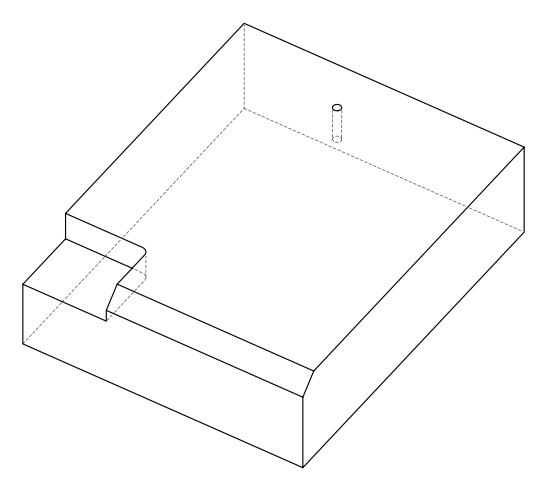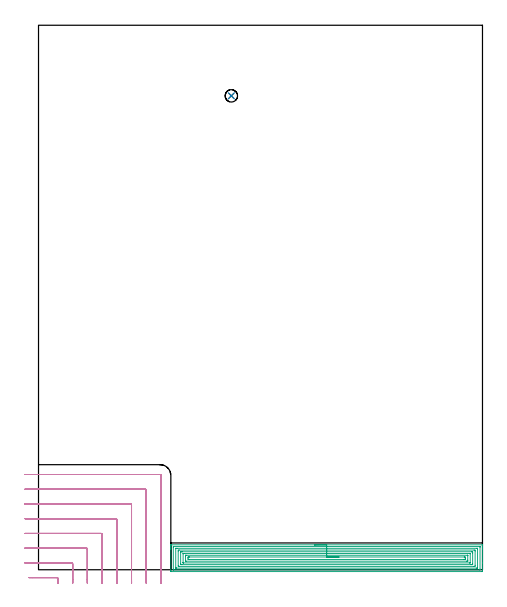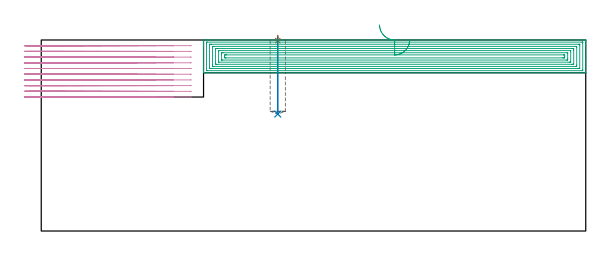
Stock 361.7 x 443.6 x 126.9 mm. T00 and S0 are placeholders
(PLAN: 4 operations, 3 tool changes, 37.3 min)
(1 SPOT_DRILL | STEP1POCKET | NXT0321_9005460120000 | 0.03 min | 1 mm3)
(2 DRILL_BLIND_HOLE_INTO_CENTER | STEP1POCKET | NXT0301_072 | 0.21 min | 3821 mm3)
(3 AREA_MILL | FG_CHAMFER_SURFACE | UGT0205_001 | 16.61 min | 62246 mm3)
(4 MILL_CORNER_NOTCH_RECTANGULAR | CORNER_NOTCH_RECTANGULAR | NXT0201_012 | Follow Part, ap 4, ae 75% | 20.48 min | 347205 mm3)
(TOOL NXT0321_9005460120000 | NC Spot Drill, 142deg, 12mm, Carbide, Uncoated | D12 PA142 FL30 Z2)
(TOOL NXT0301_072 | Carbide Drill 10.1mm [860.1-1010-051A1-MM 2214] | D10.1 PA140 FL71 Z2)
(TOOL UGT0205_001 | Chamfer Mill 20 x 3 x 45 deg. | D20 FL50 Z2)
(TOOL NXT0201_012 | ENDMILL 16mm [2P460-1600-NA 1630] | D16 FL38 Z6)
(OP 1 SPOT_DRILL)
G17 G21 G94 G90
T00 M6
G54
G17 G0 G90 X157.1 Y386.1 S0 M3
G43 Z136.9 H0
G94 G81 G98 Z126.465 F250. R129.9
G80
M5
M2
(OP 2 DRILL_BLIND_HOLE_INTO_CENTER)
G17 G21 G94 G90
T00 M6
G54
G17 G0 G90 X157.1 Y386.1 S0 M3
G43 Z136.9 H1
G94 G81 G98 Z77.7 F250. R128.9
G80
M5
M2
(OP 3 AREA_MILL)
G17 G21 G94 G90
T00 M6
G54
G17 G0 G90 X224.75 Y20.3 S1061 M3
G43 Z136.9 H0
G94 G1 X224.788 Z136.028 F250.
X224.902 Z135.163
X225.091 Z134.312
X225.353 Z133.48
X225.687 Z132.674
X226.09 Z131.9
X226.559 Z131.164
X227.09 Z130.472
X227.679 Z129.829
X228.322 Z129.239
X229.014 Z128.708
X229.75 Z128.24
X230.524 Z127.837
X231.33 Z127.503
X232.162 Z127.241
X233.014 Z127.052
X233.878 Z126.938
X234.75 Z126.9
X361.535
X361.69 Y20.297 Z126.888
X361.693 Y20.238 Z126.829
X361.7 Y19.841 Z126.44
Y19.443 Z126.042
Y18.784 Z125.379
Y17.56 Z124.157
Y16.996 Z123.591
Y5.519 Z112.117
Y-0.877 Z105.72
X361.698 Y-1.161 Z105.436
X361.69 Y-1.492 Z105.106
X361.36 Y-1.499 Z105.099
X108.411 Z105.101
X107.807 Y-1.492 Z105.106
X107.804 Y-1.485 Z105.112
X107.801 Y-0.877 Z105.72
X107.8 Y-0.266 Z106.332
Y16.385 Z122.98
Y16.996 Z123.591
Y17.56 Z124.157
Y17.89 Z124.486
Y18.454 Z125.05
Y18.784 Z125.379
Y19.443 Z126.042
Y19.841 Z126.44
X107.807 Y20.238 Z126.829
X107.81 Y20.305 Z126.895
X107.961 Y20.3 Z126.9
X234.75
Y18.886 Z125.486
X359.303 Y18.885 Z125.485
X359.405 Y18.884 Z125.484
X359.608 Y18.879 Z125.479
X359.691 Y18.869 Z125.469
X359.695 Y18.84 Z125.44
X359.698 Y18.784 Z125.384
X359.7 Y18.387 Z124.987
X359.699 Y0.513 Z107.113
X359.693 Y0.016 Z106.616
X359.69 Y-0.076 Z106.524
X359.507 Y-0.083 Z106.517
X359.405 Y-0.085 Z106.515
X110.197 Y-0.086 Z106.514
X110.095 Y-0.084 Z106.516
X109.892 Y-0.079 Z106.521
X109.809 Y-0.069 Z106.531
X109.805 Y-0.04 Z106.56
X109.802 Y0.016 Z106.616
X109.8 Y0.413 Z107.013
X109.801 Y18.287 Z124.887
X109.807 Y18.784 Z125.384
X109.81 Y18.876 Z125.476
X109.993 Y18.883 Z125.483
X110.095 Y18.885 Z125.485
X234.75 Y18.886 Z125.486
Y17.471 Z124.071
X357.043
X357.518 Y17.467 Z124.067
X357.673 Y17.465 Z124.065
X357.69 Y17.459 Z124.059
X357.695 Y17.398 Z123.998
X357.698 Y17.301 Z123.901
X357.7 Y17.179 Z123.779
Y16.996 Z123.596
X357.699 Y1.622 Z108.222
X357.692 Y1.439 Z108.039
X357.686 Y1.335 Z107.935
X357.636 Y1.333 Z107.933
X357.518 Y1.33 Z107.93
X357.099 Y1.329 Z107.929
X356.625 Y1.328 Z107.928
X112.457 Y1.329 Z107.929
X111.982 Y1.333 Z107.933
X111.827 Y1.335 Z107.935
X111.81 Y1.341 Z107.941
X111.805 Y1.402 Z108.002
X111.802 Y1.499 Z108.099
X111.8 Y1.986 Z108.586
X111.801 Y17.178 Z123.778
X111.808 Y17.361 Z123.961
X111.814 Y17.465 Z124.065
X111.864 Y17.467 Z124.067
X111.982 Y17.47 Z124.07
X112.401 Y17.471 Z124.071
X112.875
X234.75
Y16.057 Z122.657
X354.884
X355.678 Y16.05 Z122.65
X355.7 Y15.241 Z121.841
Y3.591 Z110.191
X355.68 Y2.75 Z109.35
X354.839 Y2.743 Z109.343
X114.616
X113.822 Y2.75 Z109.35
X113.8 Y3.559 Z110.159
Y15.209 Z121.809
X113.821 Y16.05 Z122.65
X114.661 Y16.057 Z122.657
X234.75
Y14.643 Z121.243
X352.726
X353.053 Y14.642 Z121.242
X353.623 Y14.638 Z121.238
X353.674 Y14.636 Z121.236
X353.69 Y14.622 Z121.222
X353.696 Y14.565 Z121.165
X353.698 Y14.315 Z120.915
X353.7 Y13.668 Z120.268
X353.699 Y4.732 Z111.332
X353.696 Y4.485 Z111.085
X353.69 Y4.168 Z110.768
X353.376 Y4.162 Z110.762
X353.053 Y4.159 Z110.759
X352.488 Y4.157 Z110.757
X352.16
X116.774
X116.447 Y4.158 Z110.758
X115.877 Y4.161 Z110.761
X115.826 Y4.164 Z110.764
X115.81 Y4.178 Z110.778
X115.804 Y4.235 Z110.835
X115.801 Y4.485 Z111.085
X115.8 Y5.132 Z111.732
X115.801 Y14.068 Z120.668
X115.804 Y14.315 Z120.915
X115.81 Y14.632 Z121.232
X116.124 Y14.638 Z121.238
X116.447 Y14.641 Z121.241
X117.012 Y14.643 Z121.243
X117.34
X234.75
Y13.229 Z119.829
X351.46
X351.631 Y13.227 Z119.827
X351.673 Y13.224 Z119.824
X351.687 Y13.222 Z119.822
X351.691 Y13.212 Z119.812
X351.695 Y13.173 Z119.773
X351.699 Y12.989 Z119.589
Y5.841 Z112.441
X351.695 Y5.695 Z112.295
X351.69 Y5.586 Z112.186
X351.617 Y5.578 Z112.178
X351.268 Y5.573 Z112.173
X351.074 Y5.572 Z112.172
X118.04 Y5.571 Z112.171
X117.869 Y5.573 Z112.173
X117.827 Y5.575 Z112.175
X117.813 Y5.578 Z112.178
X117.809 Y5.587 Z112.187
X117.805 Y5.627 Z112.227
X117.801 Y5.811 Z112.411
Y12.959 Z119.559
X117.805 Y13.105 Z119.705
X117.81 Y13.214 Z119.814
X117.883 Y13.222 Z119.822
X118.232 Y13.226 Z119.826
X118.426 Y13.228 Z119.828
X234.75 Y13.229 Z119.829
Y11.815 Z118.415
X349.302 Y11.814 Z118.414
X349.482 Y11.812 Z118.412
X349.66 Y11.808 Z118.408
X349.691 Y11.799 Z118.399
X349.695 Y11.765 Z118.365
X349.698 Y11.707 Z118.307
X349.7 Y11.634 Z118.234
Y11.416 Z118.016
Y7.841 Z114.441
X349.698 Y7.166 Z113.766
X349.695 Y7.057 Z113.657
X349.69 Y7.004 Z113.604
X349.681 Y6.992 Z113.592
X349.658 Y6.989 Z113.589
X349.482 Y6.987 Z113.587
X348.769 Y6.985 Z113.585
X120.198 Y6.986 Z113.586
X120.018 Y6.988 Z113.588
X119.84 Y6.992 Z113.592
X119.809 Y7.001 Z113.601
X119.805 Y7.035 Z113.635
X119.802 Y7.093 Z113.693
X119.8 Y7.166 Z113.766
Y7.384 Z113.984
Y10.959 Z117.559
X119.802 Y11.634 Z118.234
X119.805 Y11.743 Z118.343
X119.81 Y11.796 Z118.396
X119.819 Y11.808 Z118.408
X119.842 Y11.811 Z118.411
X120.018 Y11.813 Z118.413
X120.731 Y11.815 Z118.415
X234.75
Y10.4 Z117.
X346.803
X347.145 Y10.399 Z116.999
X347.696 Y10.393 Z116.993
X347.7 Y9.847 Z116.447
Y8.953 Z115.553
X347.696 Y8.407 Z115.007
X347.354 Y8.402 Z115.002
X346.803 Y8.4 Z115.
X346.464
X122.697
X122.355 Y8.401 Z115.001
X121.804 Y8.407 Z115.007
X121.8 Y8.957 Z115.557
Y9.847 Z116.447
X121.804 Y10.393 Z116.993
X122.146 Y10.398 Z116.998
X122.697 Y10.4 Z117.
X123.037
X234.75
X235.622 Z117.038
X236.487 Z117.152
X237.338 Z117.341
X238.17 Z117.603
X238.976 Z117.937
X239.75 Z118.34
X240.486 Z118.809
X241.178 Z119.34
X241.821 Z119.929
X242.41 Z120.573
X242.942 Z121.265
X243.41 Z122.
X243.813 Z122.774
X244.147 Z123.58
X244.409 Z124.412
X244.598 Z125.264
X244.712 Z126.129
X244.75 Z127.
G0 Z136.9
M5
M2
(OP 4 MILL_CORNER_NOTCH_RECTANGULAR)
G17 G21 G94 G90
T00 M6
G54
G17 G0 G90 X15.809 Y-11. S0 M3
G43 Z136.9 H1
Z123.11
G94 G1 X15.8 Y-8. F250.
Y-7.746 F500.
Y-7.194
G3 X15.006 Y-6.4 R0.8
G1 X-4.8
X-7.8 F250.
G0 Z136.9
X27.811 Y-11.
Z123.11
G1 X27.8 Y-8.
Y-7.746 F500.
Y4.806
G3 X27.006 Y5.6 R0.8
G1 X-8.
X-11. F250.
G0 Z136.9
X39.813 Y-11.
Z123.11
G1 X39.801 Y-8.
X39.8 Y-7.746 F500.
Y16.806
G3 X39.006 Y17.6 R0.8
G1 X-8.
X-11. F250.
G0 Z136.9
X51.817 Y-11.
Z123.11
G1 X51.801 Y-8.
X51.8 Y-7.746 F500.
Y28.805
G3 X51.005 Y29.6 R0.8
G1 X-8.
X-11. F250.
G0 Z136.9
X63.822 Y-11.
Z123.11
G1 X63.801 Y-8.
X63.8 Y-7.746 F500.
Y40.805
G3 X63.005 Y41.6 R0.8
G1 X-8.
X-11. F250.
G0 Z136.9
X75.833 Y-11.
Z123.11
G1 X75.801 Y-8.
G2 X75.8 Y-7.746 R24. F500.
G1 Y52.805
G3 X75.005 Y53.6 R0.8
G1 X-8.
X-11. F250.
G0 Z136.9
X87.866 Y-10.999
Z123.11
G1 X87.803 Y-8.
G2 X87.8 Y-7.746 R12. F500.
G1 Y64.805
G3 X87.005 Y65.6 R0.8
G1 X-8.
X-11. F250.
G0 Z136.9
X99.8 Y-10.746
Z123.11
G1 Y-7.746
Y76.804 F500.
G3 X99.004 Y77.6 R0.8
G1 X-8.
X-11. F250.
G0 Z136.9
X15.809 Y-11.
Z119.32
G1 X15.8 Y-8.
Y-7.746 F500.
Y-7.194
G3 X15.006 Y-6.4 R0.8
G1 X-4.8
X-7.8 F250.
G0 Z136.9
X27.811 Y-11.
Z119.32
G1 X27.8 Y-8.
Y-7.746 F500.
Y4.806
G3 X27.006 Y5.6 R0.8
G1 X-8.
X-11. F250.
G0 Z136.9
X39.813 Y-11.
Z119.32
G1 X39.801 Y-8.
X39.8 Y-7.746 F500.
Y16.806
G3 X39.006 Y17.6 R0.8
G1 X-8.
X-11. F250.
G0 Z136.9
X51.817 Y-11.
Z119.32
G1 X51.801 Y-8.
X51.8 Y-7.746 F500.
Y28.805
G3 X51.005 Y29.6 R0.8
G1 X-8.
X-11. F250.
G0 Z136.9
X63.822 Y-11.
Z119.32
G1 X63.801 Y-8.
X63.8 Y-7.746 F500.
Y40.805
G3 X63.005 Y41.6 R0.8
G1 X-8.
X-11. F250.
G0 Z136.9
X75.833 Y-11.
Z119.32
G1 X75.801 Y-8.
G2 X75.8 Y-7.746 R24. F500.
G1 Y52.805
G3 X75.005 Y53.6 R0.8
G1 X-8.
X-11. F250.
G0 Z136.9
X87.866 Y-10.999
Z119.32
G1 X87.803 Y-8.
G2 X87.8 Y-7.746 R12. F500.
G1 Y64.805
G3 X87.005 Y65.6 R0.8
G1 X-8.
X-11. F250.
G0 Z136.9
X99.8 Y-10.746
Z119.32
G1 Y-7.746
Y76.804 F500.
G3 X99.004 Y77.6 R0.8
G1 X-8.
X-11. F250.
G0 Z136.9
X15.809 Y-11.
Z115.53
G1 X15.8 Y-8.
Y-7.746 F500.
Y-7.194
G3 X15.006 Y-6.4 R0.8
G1 X-4.8
X-7.8 F250.
G0 Z136.9
X27.811 Y-11.
Z115.53
G1 X27.8 Y-8.
Y-7.746 F500.
Y4.806
G3 X27.006 Y5.6 R0.8
G1 X-8.
X-11. F250.
G0 Z136.9
X39.813 Y-11.
Z115.53
G1 X39.801 Y-8.
X39.8 Y-7.746 F500.
Y16.806
G3 X39.006 Y17.6 R0.8
G1 X-8.
X-11. F250.
G0 Z136.9
X51.817 Y-11.
Z115.53
G1 X51.801 Y-8.
X51.8 Y-7.746 F500.
Y28.805
G3 X51.005 Y29.6 R0.8
G1 X-8.
X-11. F250.
G0 Z136.9
X63.822 Y-11.
Z115.53
G1 X63.801 Y-8.
X63.8 Y-7.746 F500.
Y40.805
G3 X63.005 Y41.6 R0.8
G1 X-8.
X-11. F250.
G0 Z136.9
X75.833 Y-11.
Z115.53
G1 X75.801 Y-8.
G2 X75.8 Y-7.746 R24. F500.
G1 Y52.805
G3 X75.005 Y53.6 R0.8
G1 X-8.
X-11. F250.
G0 Z136.9
X87.866 Y-10.999
Z115.53
G1 X87.803 Y-8.
G2 X87.8 Y-7.746 R12. F500.
G1 Y64.805
G3 X87.005 Y65.6 R0.8
G1 X-8.
X-11. F250.
G0 Z136.9
X99.8 Y-10.746
Z115.53
G1 Y-7.746
Y76.804 F500.
G3 X99.004 Y77.6 R0.8
G1 X-8.
X-11. F250.
G0 Z136.9
X15.8 Y-11.
Z111.74
G1 Y-8.
Y-7.194 F500.
G3 X15.006 Y-6.4 R0.8
G1 X-4.8
X-7.8 F250.
G0 Z136.9
X27.8 Y-11.
Z111.74
G1 Y-8.
Y4.806 F500.
G3 X27.006 Y5.6 R0.8
G1 X-8.
X-11. F250.
G0 Z136.9
X39.8 Y-11.
Z111.74
G1 Y-8.
Y16.806 F500.
G3 X39.006 Y17.6 R0.8
G1 X-8.
X-11. F250.
G0 Z136.9
X51.8 Y-11.
Z111.74
G1 Y-8.
Y28.805 F500.
G3 X51.005 Y29.6 R0.8
G1 X-8.
X-11. F250.
G0 Z136.9
X63.8 Y-11.
Z111.74
G1 Y-8.
Y40.805 F500.
G3 X63.005 Y41.6 R0.8
G1 X-8.
X-11. F250.
G0 Z136.9
X75.8 Y-11.
Z111.74
G1 Y-8.
Y52.805 F500.
G3 X75.005 Y53.6 R0.8
G1 X-8.
X-11. F250.
G0 Z136.9
X87.8 Y-11.
Z111.74
G1 Y-8.
Y64.805 F500.
G3 X87.005 Y65.6 R0.8
G1 X-8.
X-11. F250.
G0 Z136.9
X99.8 Y-11.
Z111.74
G1 Y-8.
Y76.804 F500.
G3 X99.004 Y77.6 R0.8
G1 X-8.
X-11. F250.
G0 Z136.9
X15.8 Y-11.
Z107.95
G1 Y-8.
Y-7.194 F500.
G3 X15.006 Y-6.4 R0.8
G1 X-4.8
X-7.8 F250.
G0 Z136.9
X27.8 Y-11.
Z107.95
G1 Y-8.
Y4.806 F500.
G3 X27.006 Y5.6 R0.8
G1 X-8.
X-11. F250.
G0 Z136.9
X39.8 Y-11.
Z107.95
G1 Y-8.
Y16.806 F500.
G3 X39.006 Y17.6 R0.8
G1 X-8.
X-11. F250.
G0 Z136.9
X51.8 Y-11.
Z107.95
G1 Y-8.
Y28.805 F500.
G3 X51.005 Y29.6 R0.8
G1 X-8.
X-11. F250.
G0 Z136.9
X63.8 Y-11.
Z107.95
G1 Y-8.
Y40.805 F500.
G3 X63.005 Y41.6 R0.8
G1 X-8.
X-11. F250.
G0 Z136.9
X75.8 Y-11.
Z107.95
G1 Y-8.
Y52.805 F500.
G3 X75.005 Y53.6 R0.8
G1 X-8.
X-11. F250.
G0 Z136.9
X87.8 Y-11.
Z107.95
G1 Y-8.
Y64.804 F500.
G3 X87.004 Y65.6 R0.8
G1 X-8.
X-11. F250.
G0 Z136.9
X99.8 Y-11.
Z107.95
G1 Y-8.
Y76.804 F500.
G3 X99.004 Y77.6 R0.8
G1 X-8.
X-11. F250.
G0 Z136.9
X15.8 Y-11.
Z104.16
G1 Y-8.
Y-7.194 F500.
G3 X15.007 Y-6.4 R0.8
G1 X-4.8
X-7.8 F250.
G0 Z136.9
X27.8 Y-11.
Z104.16
G1 Y-8.
Y4.806 F500.
G3 X27.006 Y5.6 R0.8
G1 X-8.
X-11. F250.
G0 Z136.9
X39.8 Y-11.
Z104.16
G1 Y-8.
Y16.806 F500.
G3 X39.006 Y17.6 R0.8
G1 X-8.
X-11. F250.
G0 Z136.9
X51.8 Y-11.
Z104.16
G1 Y-8.
Y28.805 F500.
G3 X51.005 Y29.6 R0.8
G1 X-8.
X-11. F250.
G0 Z136.9
X63.8 Y-11.
Z104.16
G1 Y-8.
Y40.805 F500.
G3 X63.005 Y41.6 R0.8
G1 X-8.
X-11. F250.
G0 Z136.9
X75.8 Y-11.
Z104.16
G1 Y-8.
Y52.805 F500.
G3 X75.005 Y53.6 R0.8
G1 X-8.
X-11. F250.
G0 Z136.9
X87.8 Y-11.
Z104.16
G1 Y-8.
Y64.805 F500.
G3 X87.005 Y65.6 R0.8
G1 X-8.
X-11. F250.
G0 Z136.9
X99.8 Y-11.
Z104.16
G1 Y-8.
Y76.804 F500.
G3 X99.004 Y77.6 R0.8
G1 X-8.
X-11. F250.
G0 Z136.9
X15.8 Y-11.
Z100.37
G1 Y-8.
Y-7.194 F500.
G3 X15.007 Y-6.4 R0.8
G1 X-4.8
X-7.8 F250.
G0 Z136.9
X27.8 Y-11.
Z100.37
G1 Y-8.
Y4.806 F500.
G3 X27.006 Y5.6 R0.8
G1 X-8.
X-11. F250.
G0 Z136.9
X39.8 Y-11.
Z100.37
G1 Y-8.
Y16.806 F500.
G3 X39.006 Y17.6 R0.8
G1 X-8.
X-11. F250.
G0 Z136.9
X51.8 Y-11.
Z100.37
G1 Y-8.
Y28.805 F500.
G3 X51.005 Y29.6 R0.8
G1 X-8.
X-11. F250.
G0 Z136.9
X63.8 Y-11.
Z100.37
G1 Y-8.
Y40.805 F500.
G3 X63.005 Y41.6 R0.8
G1 X-8.
X-11. F250.
G0 Z136.9
X75.8 Y-11.
Z100.37
G1 Y-8.
Y52.805 F500.
G3 X75.005 Y53.6 R0.8
G1 X-8.
X-11. F250.
G0 Z136.9
X87.8 Y-11.
Z100.37
G1 Y-8.
Y64.805 F500.
G3 X87.005 Y65.6 R0.8
G1 X-8.
X-11. F250.
G0 Z136.9
X99.8 Y-11.
Z100.37
G1 Y-8.
Y76.804 F500.
G3 X99.004 Y77.6 R0.8
G1 X-8.
X-11. F250.
G0 Z136.9
X15.8 Y-11.
Z96.58
G1 Y-8.
Y-7.194 F500.
G3 X15.007 Y-6.4 R0.8
G1 X-4.8
X-7.8 F250.
G0 Z136.9
X27.8 Y-11.
Z96.58
G1 Y-8.
Y4.806 F500.
G3 X27.006 Y5.6 R0.8
G1 X-8.
X-11. F250.
G0 Z136.9
X39.8 Y-11.
Z96.58
G1 Y-8.
Y16.806 F500.
G3 X39.006 Y17.6 R0.8
G1 X-8.
X-11. F250.
G0 Z136.9
X51.8 Y-11.
Z96.58
G1 Y-8.
Y28.805 F500.
G3 X51.005 Y29.6 R0.8
G1 X-8.
X-11. F250.
G0 Z136.9
X63.8 Y-11.
Z96.58
G1 Y-8.
Y40.805 F500.
G3 X63.005 Y41.6 R0.8
G1 X-8.
X-11. F250.
G0 Z136.9
X75.8 Y-11.
Z96.58
G1 Y-8.
Y52.805 F500.
G3 X75.005 Y53.6 R0.8
G1 X-8.
X-11. F250.
G0 Z136.9
X87.8 Y-11.
Z96.58
G1 Y-8.
Y64.805 F500.
G3 X87.005 Y65.6 R0.8
G1 X-8.
X-11. F250.
G0 Z136.9
X99.8 Y-11.
Z96.58
G1 Y-8.
Y76.804 F500.
G3 X99.004 Y77.6 R0.8
G1 X-8.
X-11. F250.
G0 Z136.9
X15.8 Y-11.
Z92.79
G1 Y-8.
Y-7.194 F500.
G3 X15.007 Y-6.4 R0.8
G1 X-4.8
X-7.8 F250.
G0 Z136.9
X27.8 Y-11.
Z92.79
G1 Y-8.
Y4.806 F500.
G3 X27.006 Y5.6 R0.8
G1 X-8.
X-11. F250.
G0 Z136.9
X39.8 Y-11.
Z92.79
G1 Y-8.
Y16.806 F500.
G3 X39.006 Y17.6 R0.8
G1 X-8.
X-11. F250.
G0 Z136.9
X51.8 Y-11.
Z92.79
G1 Y-8.
Y28.805 F500.
G3 X51.005 Y29.6 R0.8
G1 X-8.
X-11. F250.
G0 Z136.9
X63.8 Y-11.
Z92.79
G1 Y-8.
Y40.805 F500.
G3 X63.005 Y41.6 R0.8
G1 X-8.
X-11. F250.
G0 Z136.9
X75.8 Y-11.
Z92.79
G1 Y-8.
Y52.805 F500.
G3 X75.005 Y53.6 R0.8
G1 X-8.
X-11. F250.
G0 Z136.9
X87.8 Y-11.
Z92.79
G1 Y-8.
Y64.805 F500.
G3 X87.005 Y65.6 R0.8
G1 X-8.
X-11. F250.
G0 Z136.9
X99.8 Y-11.
Z92.79
G1 Y-8.
Y76.804 F500.
G3 X99.004 Y77.6 R0.8
G1 X-8.
X-11. F250.
G0 Z136.9
X15.8 Y-11.
Z89.
G1 Y-8.
Y-7.194 F500.
G3 X15.007 Y-6.4 R0.8
G1 X-4.8
X-7.8 F250.
G0 Z136.9
X27.8 Y-11.
Z89.
G1 Y-8.
Y4.806 F500.
G3 X27.006 Y5.6 R0.8
G1 X-8.
X-11. F250.
G0 Z136.9
X39.8 Y-11.
Z89.
G1 Y-8.
Y16.806 F500.
G3 X39.006 Y17.6 R0.8
G1 X-8.
X-11. F250.
G0 Z136.9
X51.8 Y-11.
Z89.
G1 Y-8.
Y28.805 F500.
G3 X51.005 Y29.6 R0.8
G1 X-8.
X-11. F250.
G0 Z136.9
X63.8 Y-11.
Z89.
G1 Y-8.
Y40.805 F500.
G3 X63.005 Y41.6 R0.8
G1 X-8.
X-11. F250.
G0 Z136.9
X75.8 Y-11.
Z89.
G1 Y-8.
Y52.805 F500.
G3 X75.005 Y53.6 R0.8
G1 X-8.
X-11. F250.
G0 Z136.9
X87.8 Y-11.
Z89.
G1 Y-8.
Y64.805 F500.
G3 X87.005 Y65.6 R0.8
G1 X-8.
X-11. F250.
G0 Z136.9
X99.8 Y-11.
Z89.
G1 Y-8.
Y76.804 F500.
G3 X99.004 Y77.6 R0.8
G1 X-8.
X-11. F250.
G0 Z136.9
M5
M2
